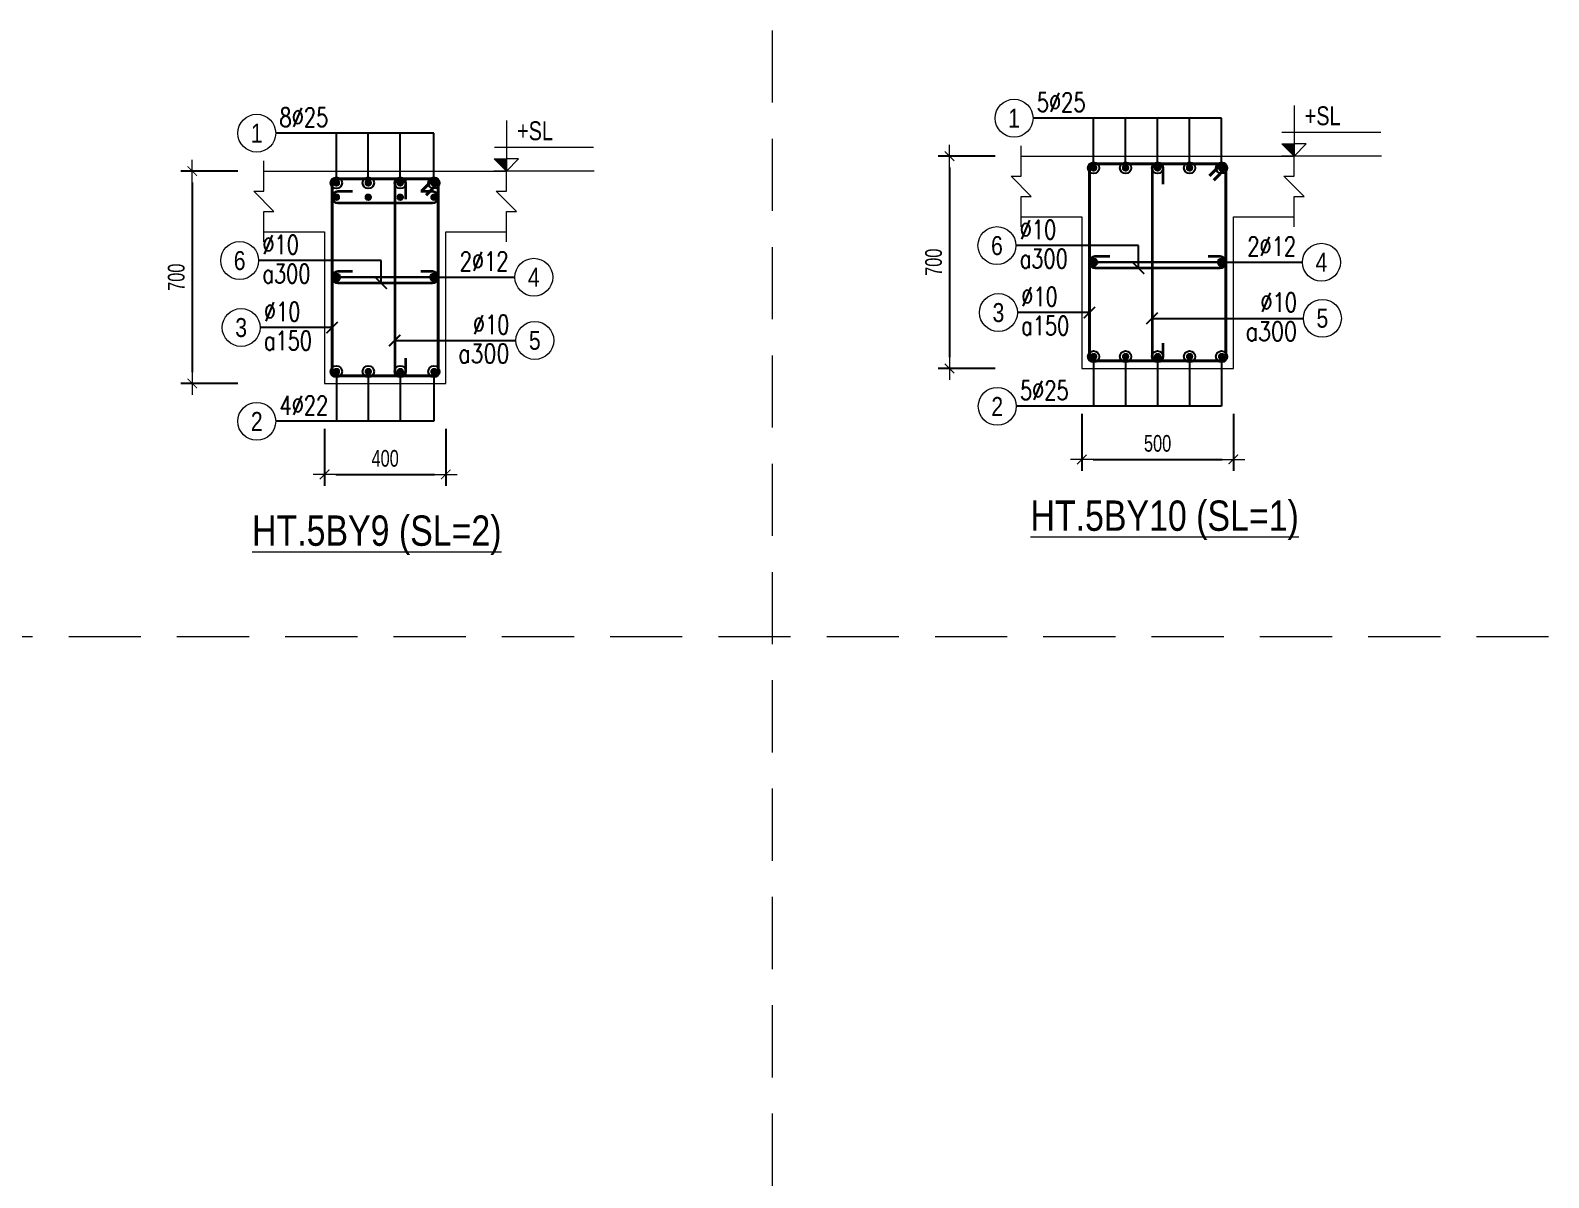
# Model space of a CAD drawing. Header units: millimetres. Extents: x 225489 to 327520, y -235866 to -221866.
# Drawn here: x 259437 to 264445, y -225649 to -221866 of the extents above; entities that cross this region are included whole.
import ezdxf
from ezdxf.enums import TextEntityAlignment as Align

# ---------------------------------------------------------------- set-up
doc = ezdxf.new("R2010")
doc.units = ezdxf.units.MM
doc.header["$PDMODE"] = 3
doc.linetypes.add('HIDDEN2', pattern=[4.7625, 3.175, -1.5875])
doc.layers.get('0').update_dxf_attribs({"lineweight": 20})
doc.layers.get('Defpoints').update_dxf_attribs({"color": 151, "lineweight": 9})
for name, color, linetype, lineweight in [('NDC_S_ANNO', 7, 'Continuous', 20), ('NDC_S_CONTINUOUS', 3, 'Continuous', 20), ('NDC_S_DIM', 1, 'Continuous', 15), ('NDC_S_HIDDEN', 8, 'HIDDEN2', 13), ('NDC_S_REBAR', 4, 'Continuous', 35), ('NDC_S_STIRRUP', 4, 'Continuous', 40), ('NDC_S_TEXT SYMBOL', 7, 'Continuous', 20), ('NDC_S_THIN LINE', 8, 'Continuous', 9), ('NDC_S_VN TEXT', 7, 'Continuous', 20)]:
    doc.layers.add(name, color=color, linetype=linetype, lineweight=lineweight)
doc.styles.add('ARIAL', font='arial.ttf', dxfattribs={"width": 0.8})
doc.styles.add('NDC_ANNO', font='', dxfattribs={"width": 0.8})
doc.styles.add('NDC_DIM', font='', dxfattribs={"width": 0.75})
doc.styles.add('NDC_EN TXT', font='romans.shx', dxfattribs={"width": 0.8})
doc.styles.get('NDC_ANNO').set_extended_font_data('Dotum')
doc.styles.get('NDC_DIM').set_extended_font_data('Dotum')
doc.dimstyles.new('NDC_dim_25', dxfattribs={"dimscale": 25, "dimtxt": 2.2, "dimasz": 1.5, "dimexe": 1.5, "dimexo": 2.5, "dimgap": 1, "dimtad": 1, "dimdec": 0, "dimzin": 0, "dimdsep": 46, "dimtxsty": 'NDC_DIM', "dimblk": 'DIMMARK', "dimcen": 0.09, "dimdle": 1.2, "dimclrd": 1, "dimclre": 1, "dimclrt": 3, "dimadec": 0, "dimazin": 0, "dimtfac": 1, "dimtdec": 0, "dimtix": 1, "dimtofl": 0, "dimtmove": 0, "dimatfit": 3, "dimfxl": 6, "dimfxlon": 1, "dimtolj": 1, "dimtzin": 0, "dimarcsym": 0})

# ---------------------------------------------------------------- blocks, each defined once
blk = doc.blocks.new('kata_block_THEP')
at = {"layer": 'NDC_S_REBAR', "color": 0}
for p, q in [((-0.5, 0), (0.5, 0)), ((-0.35, 0.35), (0.35, -0.35)), ((0.35, 0.35), (-0.35, -0.35)), ((0, 0.5), (0, -0.5))]:
    blk.add_line(p, q, dxfattribs=at)
at = {"layer": 'NDC_S_REBAR', "color": 0, "const_width": 0.0833}
blk.add_lwpolyline([(-0.5, 0, 1), (0.5, 0, 1), (-0.5, 0, 1)], format="xyb", dxfattribs=at)
blk = doc.blocks.new('DIMMARK')
at = {"layer": 'NDC_S_DIM', "color": 1}
blk.add_line((-1.5, 0), (1, 0), dxfattribs=at)
at = {"layer": 'NDC_S_DIM', "color": 2, "const_width": 0.1}
blk.add_lwpolyline([(-0.42, -0.42), (0.42, 0.42)], dxfattribs=at)
blk = doc.blocks.new('*D100')
at = {"layer": 'Defpoints', "color": 0, "transparency": 16777216}
for p in [(260477, -222329.9), (259971, -223029.9), (260477, -223029.9)]:
    blk.add_point(p, dxfattribs=at)
at = {"layer": 'NDC_S_DIM', "color": 1, "lineweight": -2, "transparency": 16777216}
for p, q in [((260121, -222329.9), (259933.5, -222329.9)), ((259971, -222367.4), (259971, -222992.4)), ((260121, -223029.9), (259933.5, -223029.9))]:
    blk.add_line(p, q, dxfattribs=at)
at = {"layer": 'NDC_S_DIM', "color": 1, "lineweight": -2, "transparency": 16777216, "xscale": 37.5, "yscale": 37.5, "zscale": 37.5}
for p, rotation in [((259971, -222329.9), 90), ((259971, -223029.9), 270)]:
    blk.add_blockref('DIMMARK', p, dxfattribs=dict(at, rotation=rotation))
at = {"layer": 'NDC_S_DIM', "color": 3, "transparency": 16777216, "insert": (259918.5, -222679.9), "char_height": 55, "attachment_point": 5, "rotation": 90, "style": 'NDC_DIM'}
blk.add_mtext('\\A1;700', dxfattribs=at)
blk = doc.blocks.new('*D101')
at = {"layer": 'Defpoints', "color": 0, "transparency": 16777216}
for p in [(260407.3, -223029.9), (260807.3, -223029.9), (260807.3, -223329.9)]:
    blk.add_point(p, dxfattribs=at)
at = {"layer": 'NDC_S_DIM', "color": 1, "lineweight": -2, "transparency": 16777216}
for p, q in [((260407.3, -223179.9), (260407.3, -223367.4)), ((260807.3, -223179.9), (260807.3, -223367.4)), ((260444.8, -223329.9), (260769.8, -223329.9))]:
    blk.add_line(p, q, dxfattribs=at)
at = {"layer": 'NDC_S_DIM', "color": 1, "lineweight": -2, "transparency": 16777216, "xscale": 37.5, "yscale": 37.5, "zscale": 37.5, "rotation": 180}
blk.add_blockref('DIMMARK', (260407.3, -223329.9), dxfattribs=at)
at = {"layer": 'NDC_S_DIM', "color": 1, "lineweight": -2, "transparency": 16777216, "xscale": 37.5, "yscale": 37.5, "zscale": 37.5}
blk.add_blockref('DIMMARK', (260807.3, -223329.9), dxfattribs=at)
at = {"layer": 'NDC_S_DIM', "color": 3, "transparency": 16777216, "insert": (260607.3, -223277.4), "char_height": 55, "attachment_point": 5, "style": 'NDC_DIM'}
blk.add_mtext('\\A1;400', dxfattribs=at)
blk = doc.blocks.new('kata_block_CT')
at = {"layer": 'NDC_S_ANNO'}
blk.add_hatch(color=3, dxfattribs=at).paths.add_polyline_path([(0, 1.6), (-1.61, 1.6), (0, 0)])
at = {"layer": 'NDC_S_ANNO', "ltscale": 50}
h = blk.add_hatch(dxfattribs=at)
h.set_pattern_fill('ANSI31', color=256, scale=1.406, style=0)
h.paths.add_polyline_path([(0, 1.6), (0, 0), (1.61, 1.6)])
for p, q in [((-1.59, 3.14), (11.47, 3.14)), ((11.56, 0), (-1.64, 0))]:
    blk.add_line(p, q, dxfattribs=at)
for points in [[(0, 6.69), (0, 0)], [(0, 0), (-1.61, 1.6), (0, 1.6)], [(0, 0), (1.61, 1.6), (0, 1.6)]]:
    blk.add_lwpolyline(points, dxfattribs=at)
at = {"layer": 'NDC_S_ANNO', "color": 8, "ltscale": 50}
blk.add_lwpolyline([(0, 0), (-1.61, 1.6), (0, 1.6)], dxfattribs=at)
at = {"layer": 'NDC_S_TEXT SYMBOL', "color": 3, "style": 'NDC_ANNO', "width": 0.8}
blk.add_attdef('CT', (1.41, 4.07), '', height=2.5, dxfattribs=at)
blk = doc.blocks.new('kata_block_TD')
at = {"color": 6, "linetype": 'ByBlock', "lineweight": -2, "style": 'ARIAL', "width": 0.8}
blk.add_attdef('SECTDET2', text='', height=5, dxfattribs=at).set_placement((0, 7.97), align=Align.CENTER)
at = {"color": 0, "linetype": 'ByBlock', "lineweight": -2, "style": 'ARIAL', "width": 0.8}
blk.add_attdef('SECTDET1', text='', height=5, dxfattribs=at).set_placement((0, 1.47), align=Align.CENTER)
at = {"color": 3, "lineweight": 25, "style": 'ARIAL', "width": 0.8}
blk.add_attdef('SSCALE', text='', height=2.5, dxfattribs=at).set_placement((0, -4), align=Align.CENTER)
blk = doc.blocks.new('*U12')
blk.add_circle((-2.5, 0), 2.5)
at = {"layer": 'NDC_S_VN TEXT', "color": 3, "style": 'NDC_EN TXT', "width": 0.75}
for tag, p in [('DK1', (0.5, 0.85)), ('KC1', (0.5, -2.97))]:
    blk.add_attdef(tag, p, '', height=2.5, dxfattribs=at)
at = {"layer": 'NDC_S_VN TEXT', "color": 7, "style": 'ARIAL', "width": 0.8}
blk.add_attdef('SH2', text='', height=2.5, dxfattribs=at).set_placement((-2.5, 0), align=Align.MIDDLE)
blk = doc.blocks.new('*U15')
blk.add_circle((2.5, 0), 2.5)
at = {"layer": 'NDC_S_VN TEXT', "color": 3, "style": 'NDC_EN TXT'}
for tag, width, p in [('DK2', 0.75, (-0.85, 0.85)), ('KC2', 0.8, (-0.85, -2.97))]:
    blk.add_attdef(tag, text='', height=2.5, dxfattribs=dict(at, width=width)).set_placement(p, align=Align.RIGHT)
at = {"layer": 'NDC_S_VN TEXT', "color": 7, "style": 'ARIAL', "width": 0.8}
blk.add_attdef('SH3', text='', height=2.5, dxfattribs=at).set_placement((2.5, 0), align=Align.MIDDLE)
blk = doc.blocks.new('*U10')
blk.add_circle((2.5, 0), 2.5)
at = {"layer": 'NDC_S_VN TEXT', "color": 3, "style": 'NDC_EN TXT', "width": 0.75}
blk.add_attdef('DK2', text='', height=2.5, dxfattribs=at).set_placement((-0.85, 0.85), align=Align.RIGHT)
at = {"layer": 'NDC_S_VN TEXT', "color": 7, "style": 'ARIAL', "width": 0.8}
blk.add_attdef('SH3', text='', height=2.5, dxfattribs=at).set_placement((2.5, 0), align=Align.MIDDLE)
blk = doc.blocks.new('*U11')
blk.add_circle((-2.5, 0), 2.5)
at = {"layer": 'NDC_S_VN TEXT', "color": 3, "style": 'NDC_EN TXT', "width": 0.75}
blk.add_attdef('DK1', (0.5, 0.85), '', height=2.5, dxfattribs=at)
at = {"layer": 'NDC_S_VN TEXT', "color": 7, "style": 'ARIAL', "width": 0.8}
blk.add_attdef('SH2', text='', height=2.5, dxfattribs=at).set_placement((-2.5, 0), align=Align.MIDDLE)
blk = doc.blocks.new('*D102')
at = {"layer": 'Defpoints', "color": 0, "transparency": 16777216}
for p in [(262905.2, -222980.5), (263405.2, -222980.5), (263405.2, -223280.5)]:
    blk.add_point(p, dxfattribs=at)
at = {"layer": 'NDC_S_DIM', "color": 1, "lineweight": -2, "transparency": 16777216}
for p, q in [((262905.2, -223130.5), (262905.2, -223318)), ((263405.2, -223130.5), (263405.2, -223318)), ((262942.7, -223280.5), (263367.7, -223280.5))]:
    blk.add_line(p, q, dxfattribs=at)
at = {"layer": 'NDC_S_DIM', "color": 1, "lineweight": -2, "transparency": 16777216, "xscale": 37.5, "yscale": 37.5, "zscale": 37.5, "rotation": 180}
blk.add_blockref('DIMMARK', (262905.2, -223280.5), dxfattribs=at)
at = {"layer": 'NDC_S_DIM', "color": 1, "lineweight": -2, "transparency": 16777216, "xscale": 37.5, "yscale": 37.5, "zscale": 37.5}
blk.add_blockref('DIMMARK', (263405.2, -223280.5), dxfattribs=at)
at = {"layer": 'NDC_S_DIM', "color": 3, "transparency": 16777216, "insert": (263155.2, -223228), "char_height": 55, "attachment_point": 5, "style": 'NDC_DIM'}
blk.add_mtext('\\A1;500', dxfattribs=at)
blk = doc.blocks.new('*D103')
at = {"layer": 'Defpoints', "color": 0, "transparency": 16777216}
for p in [(262974.9, -222280.5), (262468.9, -222980.5), (262974.9, -222980.5)]:
    blk.add_point(p, dxfattribs=at)
at = {"layer": 'NDC_S_DIM', "color": 1, "lineweight": -2, "transparency": 16777216}
for p, q in [((262618.9, -222280.5), (262431.4, -222280.5)), ((262468.9, -222318), (262468.9, -222943)), ((262618.9, -222980.5), (262431.4, -222980.5))]:
    blk.add_line(p, q, dxfattribs=at)
at = {"layer": 'NDC_S_DIM', "color": 1, "lineweight": -2, "transparency": 16777216, "xscale": 37.5, "yscale": 37.5, "zscale": 37.5}
for p, rotation in [((262468.9, -222280.5), 90), ((262468.9, -222980.5), 270)]:
    blk.add_blockref('DIMMARK', p, dxfattribs=dict(at, rotation=rotation))
at = {"layer": 'NDC_S_DIM', "color": 3, "transparency": 16777216, "insert": (262416.4, -222630.5), "char_height": 55, "attachment_point": 5, "rotation": 90, "style": 'NDC_DIM'}
blk.add_mtext('\\A1;700', dxfattribs=at)

msp = doc.modelspace()

# ---------------------------------------------------------------- linework, layer by layer
at = {"layer": 'NDC_S_CONTINUOUS'}
for points in [[(262705.2, -222280.5), (262905.2, -222280.5), (262905.2, -222280.5), (263405.2, -222280.5), (263405.2, -222280.5), (263605.2, -222280.5)], [(260207.3, -222329.9), (260407.3, -222329.9), (260407.3, -222329.9), (260807.3, -222329.9), (260807.3, -222329.9), (261007.3, -222329.9)], [(262705.2, -222480.5), (262905.2, -222480.5), (262905.2, -222980.5), (263405.2, -222980.5), (263405.2, -222480.5), (263605.2, -222480.5)], [(260207.3, -222529.9), (260407.3, -222529.9), (260407.3, -223029.9), (260807.3, -223029.9), (260807.3, -222529.9), (261007.3, -222529.9)]]:
    msp.add_lwpolyline(points, dxfattribs=at)
at = {"layer": 'NDC_S_HIDDEN', "ltscale": 75}
for p, q in [((261883.5, -221865.9), (261883.5, -235865.9)), ((264445, -223865.9), (246514.4, -223865.9))]:
    msp.add_line(p, q, dxfattribs=at)
at = {"layer": 'NDC_S_REBAR'}
for points in [[(263173.6, -222372.8), (263173.6, -222323.9, 1), (263136.7, -222323.9), (263136.7, -222937, 1), (263173.6, -222937), (263173.6, -222897.8, -0.414214)], [(260499.7, -222397.7), (260450.7, -222397.7, 1), (260450.7, -222434.5), (260763.9, -222434.5, 1), (260763.9, -222397.7), (260724.6, -222397.7, -0.414214)], [(260675.7, -222422.2), (260675.7, -222373.3, 1), (260638.9, -222373.3), (260638.9, -222986.4, 1), (260675.7, -222986.4), (260675.7, -222947.2, -0.414214)], [(262997.5, -222612), (262948.6, -222612, 1), (262948.6, -222648.9), (263361.7, -222648.9, 1), (263361.7, -222612), (263322.5, -222612, -0.414214)], [(260499.7, -222661.4), (260450.7, -222661.4, 1), (260450.7, -222698.3), (260763.9, -222698.3, 1), (260763.9, -222661.4), (260724.6, -222661.4, -0.414214)]]:
    msp.add_lwpolyline(points, format="xyb", dxfattribs=at)
at = {"layer": 'NDC_S_STIRRUP'}
for points in [[(263326.2, -222345.5), (263366.2, -222305.5, -0.414214), (263380.2, -222319.5), (263380.2, -222941.5, -0.414214), (263366.2, -222955.5), (262944.2, -222955.5, -0.414214), (262930.2, -222941.5), (262930.2, -222319.5, -0.414214), (262944.2, -222305.5), (263366.2, -222305.5, -0.414214), (263380.2, -222319.5), (263340.2, -222359.5)], [(260728.3, -222394.9), (260768.3, -222354.9, -0.414214), (260782.3, -222368.9), (260782.3, -222990.9, -0.414214), (260768.3, -223004.9), (260446.3, -223004.9, -0.414214), (260432.3, -222990.9), (260432.3, -222368.9, -0.414214), (260446.3, -222354.9), (260768.3, -222354.9, -0.414214), (260782.3, -222368.9), (260742.3, -222408.9)]]:
    msp.add_lwpolyline(points, format="xyb", dxfattribs=at)
at = {"layer": 'NDC_S_THIN LINE'}
for points in [[(262705.2, -222513.8), (262705.2, -222413.8), (262738.5, -222413.8), (262671.8, -222347.1), (262705.2, -222347.1), (262705.2, -222247.1)], [(263605.2, -222513.8), (263605.2, -222413.8), (263638.5, -222413.8), (263571.8, -222347.1), (263605.2, -222347.1), (263605.2, -222247.1)], [(260207.3, -222563.2), (260207.3, -222463.2), (260240.6, -222463.2), (260174, -222396.5), (260207.3, -222396.5), (260207.3, -222296.5)], [(261007.3, -222563.2), (261007.3, -222463.2), (261040.6, -222463.2), (260974, -222396.5), (261007.3, -222396.5), (261007.3, -222296.5)]]:
    msp.add_lwpolyline(points, dxfattribs=at)

# ---------------------------------------------------------------- block references
at = {"layer": 'NDC_S_REBAR', "xscale": 22, "yscale": 22, "zscale": 22}
for p in [(262944.2, -222319.5), (263366.2, -222319.5), (260446.3, -222368.9), (260768.3, -222368.9), (260446.3, -222416.1), (260768.3, -222416.1), (262944.2, -222630.5), (263366.2, -222630.5), (260446.3, -222679.9), (260768.3, -222679.9), (262944.2, -222941.5), (263049.7, -222941.5), (263155.2, -222941.5), (263260.7, -222941.5), (263366.2, -222941.5), (260446.3, -222990.9), (260551.8, -222990.9), (260657.3, -222990.9), (260768.3, -222990.9)]:
    msp.add_blockref('kata_block_THEP', p, dxfattribs=at)
at = {"layer": 'NDC_S_REBAR', "xscale": -22, "yscale": 22, "zscale": 22, "rotation": 180}
for p in [(263049.7, -222319.5), (263155.2, -222319.5), (263260.7, -222319.5), (260551.8, -222368.9), (260657.3, -222368.9), (260551.8, -222416.1), (260657.3, -222416.1)]:
    msp.add_blockref('kata_block_THEP', p, dxfattribs=at)
at = {"layer": 'NDC_S_THIN LINE', "xscale": 25, "yscale": 25, "zscale": 25}
for name, p, values in [('*U11', (262744.2, -222155.5), {'SH2': '1', 'DK1': '5%%c25'}), ('*U11', (260246.3, -222204.9), {'SH2': '1', 'DK1': '8%%c25'}), ('*U12', (262687.7, -222575.5), {'SH2': '6', 'DK1': '%%c10', 'KC1': 'a300'}), ('*U12', (260189.8, -222624.9), {'SH2': '6', 'DK1': '%%c10', 'KC1': 'a300'}), ('*U10', (263633.1, -222630.5), {'SH3': '4', 'DK2': '2%%c12'}), ('*U10', (261035.2, -222679.9), {'SH3': '4', 'DK2': '2%%c12'}), ('*U12', (262692.7, -222796.3), {'SH2': '3', 'DK1': '%%c10', 'KC1': 'a150'}), ('*U15', (263636.2, -222815.4), {'SH3': '5', 'DK2': '%%c10', 'KC2': 'a300'}), ('*U12', (260194.8, -222845.7), {'SH2': '3', 'DK1': '%%c10', 'KC1': 'a150'}), ('*U15', (261038.4, -222888.3), {'SH3': '5', 'DK2': '%%c10', 'KC2': 'a300'}), ('*U11', (262688.7, -223105.5), {'SH2': '2', 'DK1': '5%%c25'}), ('*U11', (260246.3, -223154.9), {'SH2': '2', 'DK1': '4%%c22'})]:
    msp.add_blockref(name, p, dxfattribs=at).add_auto_attribs(values)
at = {"layer": 'NDC_S_VN TEXT', "xscale": 25, "yscale": 25, "zscale": 25}
for p in [(263605.2, -222280.5), (261007.3, -222329.9)]:
    msp.add_blockref('kata_block_CT', p, dxfattribs=at).add_auto_attribs({'CT': '+SL'})
at = {"layer": 'NDC_S_VN TEXT'}
ref = msp.add_blockref('kata_block_TD', (263178.4, -223545.4), dxfattribs=dict(at, xscale=20, yscale=20, zscale=20))
ref.add_attrib('SECTDET1', '%%uHT.5BY10 (SL=1)', dxfattribs={"layer": '0', "color": 0, "linetype": 'ByBlock', "lineweight": -2, "height": 100, "style": 'ARIAL', "width": 0.8}).set_placement((263178.4, -223516), align=Align.CENTER)
ref = msp.add_blockref('kata_block_TD', (260579.7, -223594.8), dxfattribs=dict(at, xscale=20, yscale=20, zscale=20))
ref.add_attrib('SECTDET1', '%%uHT.5BY9 (SL=2)', dxfattribs={"layer": '0', "color": 0, "linetype": 'ByBlock', "lineweight": -2, "height": 100, "style": 'ARIAL', "width": 0.8}).set_placement((260579.7, -223565.4), align=Align.CENTER)

# ---------------------------------------------------------------- dimensions: what is measured, and where the dimension line sits
at = {"layer": 'NDC_S_DIM'}
for base, p1, p2, picture, middle in [((262468.9, -222980.5), (262974.9, -222280.5), (262974.9, -222980.5), '*D103', (262416.4, -222630.5)), ((259971, -223029.9), (260477, -222329.9), (260477, -223029.9), '*D100', (259918.5, -222679.9))]:
    dim = msp.add_linear_dim(base=base, p1=p1, p2=p2, angle=270, dimstyle='NDC_dim_25', dxfattribs=at)
    dim.commit()
    dim.dimension.update_dxf_attribs({"geometry": picture, "text_midpoint": middle})
for base, p1, p2, picture, middle in [((263405.2, -223280.5), (262905.2, -222980.5), (263405.2, -222980.5), '*D102', (263155.2, -223228)), ((260807.3, -223329.9), (260407.3, -223029.9), (260807.3, -223029.9), '*D101', (260607.3, -223277.4))]:
    dim = msp.add_linear_dim(base=base, p1=p1, p2=p2, dimstyle='NDC_dim_25', dxfattribs=at)
    dim.commit()
    dim.dimension.update_dxf_attribs({"geometry": picture, "text_midpoint": middle})

# ---------------------------------------------------------------- leaders
at = {"layer": 'NDC_S_THIN LINE'}
for points, override in [([(262944.2, -222319.5), (262944.2, -222155.5), (262744.2, -222155.5)], {"dimldrblk": 'DotBlank'}), ([(263049.7, -222319.5), (263049.7, -222155.5), (262744.2, -222155.5)], {"dimldrblk": 'DotBlank'}), ([(263155.2, -222319.5), (263155.2, -222155.5), (262744.2, -222155.5)], {"dimldrblk": 'DotBlank'}), ([(263260.7, -222319.5), (263260.7, -222155.5), (262744.2, -222155.5)], {"dimldrblk": 'DotBlank'}), ([(263366.2, -222319.5), (263366.2, -222155.5), (262744.2, -222155.5)], {"dimldrblk": 'DotBlank'}), ([(260768.3, -222368.9), (260768.3, -222204.9), (260246.3, -222204.9)], {"dimldrblk": 'DotBlank'}), ([(260657.3, -222368.9), (260657.3, -222204.9), (260246.3, -222204.9)], {"dimldrblk": 'DotBlank'}), ([(260551.8, -222368.9), (260551.8, -222204.9), (260246.3, -222204.9)], {"dimldrblk": 'DotBlank'}), ([(260446.3, -222368.9), (260446.3, -222204.9), (260246.3, -222204.9)], {"dimldrblk": 'DotBlank'}), ([(263092.5, -222650.5), (263092.5, -222575.5), (262687.7, -222575.5)], {"dimldrblk": 'ArchTick'}), ([(260594.6, -222699.9), (260594.6, -222624.9), (260189.8, -222624.9)], {"dimldrblk": 'ArchTick'}), ([(262944.2, -222630.5), (263372.2, -222630.5)], {"dimasz": 1, "dimldrblk": 'DotBlank'}), ([(263366.2, -222630.5), (262944.2, -222630.5)], {"dimasz": 1, "dimldrblk": 'DotBlank'}), ([(263366.2, -222630.5), (263633.1, -222630.5)], {"dimldrblk": 'DotSmall'}), ([(260446.3, -222679.9), (260774.3, -222679.9)], {"dimasz": 1, "dimldrblk": 'DotBlank'}), ([(260768.3, -222679.9), (260446.3, -222679.9)], {"dimasz": 1, "dimldrblk": 'DotBlank'}), ([(260768.3, -222679.9), (261035.2, -222679.9)], {"dimldrblk": 'DotSmall'}), ([(262930.2, -222796.3), (262692.7, -222796.3)], {"dimldrblk": 'ArchTick'}), ([(263136.7, -222815.4), (263636.2, -222815.4)], {"dimldrblk": 'ArchTick'}), ([(260432.3, -222845.7), (260194.8, -222845.7)], {"dimldrblk": 'ArchTick'}), ([(260638.9, -222888.3), (261038.4, -222888.3)], {"dimldrblk": 'ArchTick'}), ([(262944.2, -222941.5), (262944.2, -223105.5), (262688.7, -223105.5)], {"dimldrblk": 'DotBlank'}), ([(263049.7, -222941.5), (263049.7, -223105.5), (262688.7, -223105.5)], {"dimldrblk": 'DotBlank'}), ([(263155.2, -222941.5), (263155.2, -223105.5), (262688.7, -223105.5)], {"dimldrblk": 'DotBlank'}), ([(263260.7, -222941.5), (263260.7, -223105.5), (262688.7, -223105.5)], {"dimldrblk": 'DotBlank'}), ([(263366.2, -222941.5), (263366.2, -223105.5), (262688.7, -223105.5)], {"dimldrblk": 'DotBlank'}), ([(260768.3, -222990.9), (260768.3, -223154.9), (260246.3, -223154.9)], {"dimldrblk": 'DotBlank'}), ([(260657.3, -222990.9), (260657.3, -223154.9), (260246.3, -223154.9)], {"dimldrblk": 'DotBlank'}), ([(260551.8, -222990.9), (260551.8, -223154.9), (260246.3, -223154.9)], {"dimldrblk": 'DotBlank'}), ([(260446.3, -222990.9), (260446.3, -223154.9), (260246.3, -223154.9)], {"dimldrblk": 'DotBlank'})]:
    msp.add_leader(points, dimstyle='NDC_dim_25', override=override, dxfattribs=at)

doc.saveas('drawing.dxf')
